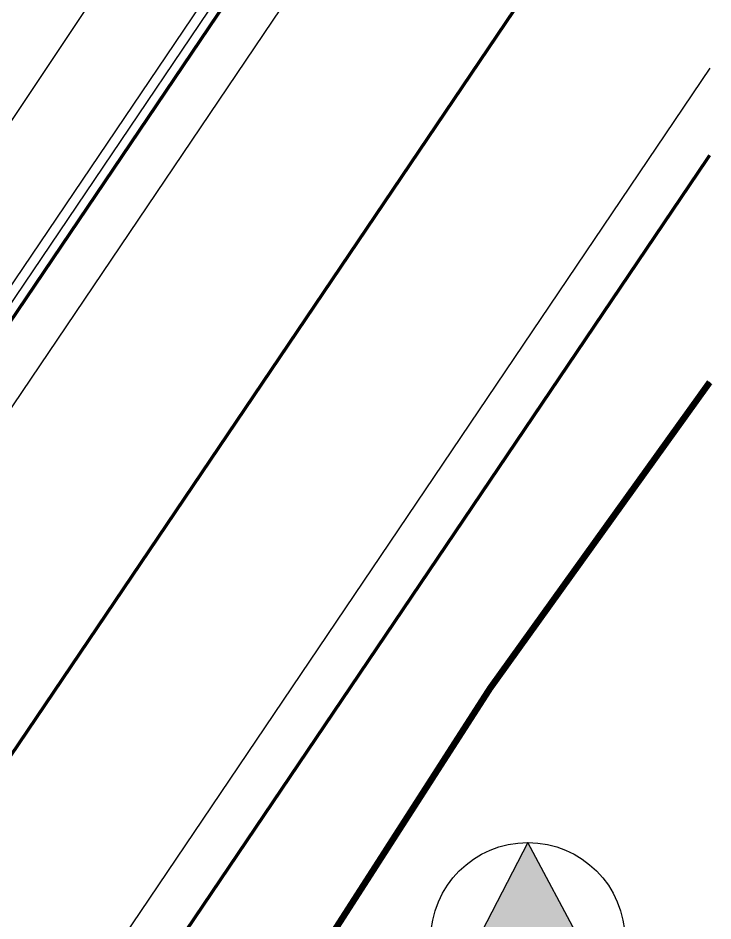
# Model space of a CAD drawing. Header units: millimetres. Extents: x -1966 to 205283, y -140015 to 7000.
# Drawn here: x 44648 to 66072, y -60558 to -32714 of the extents above; entities that cross this region are included whole.
import ezdxf

# ---------------------------------------------------------------- set-up
doc = ezdxf.new("R2010")
doc.units = ezdxf.units.MM
doc.header["$LTSCALE"] = 1000
doc.linetypes.add('DOTE', pattern=[2.42, 2, -0.2, 0.02, -0.2])

msp = doc.modelspace()

# ---------------------------------------------------------------- hatches: boundary and pattern name
h = msp.add_hatch(color=256)
h.dxf.hatch_style = 1
h.paths.add_polyline_path([(60365, -61132.1), (62849.8, -62800.8), (60365, -58139), (57916.6, -62853.7)])

# ---------------------------------------------------------------- linework, layer by layer
for p, q in [((60365, -58139), (57916.6, -62853.7)), ((62849.8, -62800.8), (60365, -58139))]:
    msp.add_line(p, q)
at = {"color": 1, "linetype": 'DOTE', "const_width": 100}
for points in [[(60882.3, -17676.3), (23351.6, -73265)], [(65971.5, -23541.9), (32401, -73265)], [(65971.5, -36945.3), (41450.3, -73265)]]:
    msp.add_lwpolyline(points, dxfattribs=at)
for points in [[(62692.2, -17676.3), (25161.5, -73265)], [(41571.9, -40192.7), (56577, -17676.3)], [(41942.5, -44656.7), (60158.4, -17676.3)], [(42136.9, -44905), (60520.3, -17676.3)], [(65971.5, -34264.6), (39640.4, -73265)]]:
    msp.add_lwpolyline(points)
at = {"const_width": 200}
msp.add_lwpolyline([(47134.9, -73265, -0.0384543), (65971.5, -43944.8, -2.9780723)], format="xyb", dxfattribs=at)
msp.add_circle((60365, -61132.1), 2993.1)
at = {"ltscale": 3}
msp.add_arc((246888.6, -180884.7), 226899.8, 142.877166, 151.685903, dxfattribs=at)

doc.saveas('drawing.dxf')
